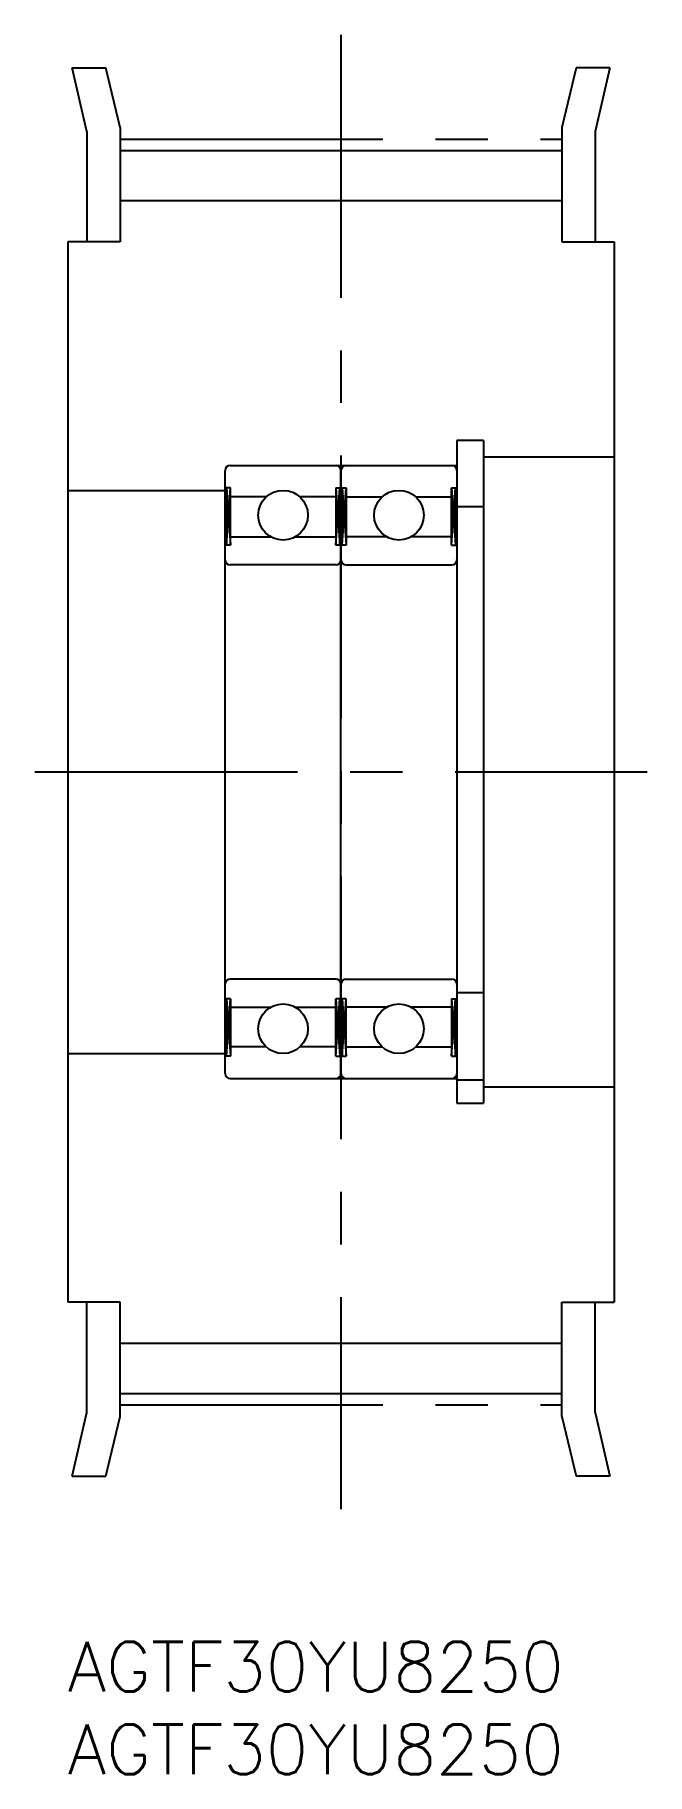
# Model space of a CAD drawing. Extents: x -2 to 35, y -8 to 97.
import ezdxf

# ---------------------------------------------------------------- set-up
doc = ezdxf.new("R2010")
doc.units = 0
doc.header["$LTSCALE"] = 0.5
doc.linetypes.add('CENTER', pattern=[50.8, 31.75, -6.35, 6.35, -6.35])
for name, color, linetype in [('MSM_CENTER', 1, 'CENTER'), ('MSM_CONTINUOUS', 7, 'CONTINUOUS'), ('MSM_NARROW', 5, 'CONTINUOUS'), ('MSM_PART_NUMBER', 7, 'CONTINUOUS')]:
    doc.layers.add(name, color=color, linetype=linetype)
doc.styles.get("Standard").update_dxf_attribs({"font": 'txt.shx', "height": 3, "bigfont": 'bigfont.shx'})

# ---------------------------------------------------------------- blocks, each defined once
blk = doc.blocks.new('*U4')
at = {"layer": 'MSM_PART_NUMBER'}
blk.add_text('AGTF30YU8250', height=3, dxfattribs=at).set_placement((0, -3))
blk = doc.blocks.new('*U5')
at = {"layer": 'MSM_PART_NUMBER'}
blk.add_text('AGTF30YU8250', height=3, dxfattribs=at).set_placement((0, -8))

msp = doc.modelspace()

# ---------------------------------------------------------------- linework, layer by layer
at = {"layer": 'MSM_CENTER'}
for p, q in [((16.5, 97), (16.5, 8)), ((3.15, 90.69), (29.85, 90.69)), ((-2, 52.5), (35, 52.5)), ((3.15, 14.3), (29.85, 14.3))]:
    msp.add_line(p, q, dxfattribs=at)
at = {"layer": 'MSM_CONTINUOUS'}
for p, q in [((1.15, 91.17), (0.25, 95)), ((0.25, 95), (2.3, 95)), ((3.15, 91.4), (2.3, 95)), ((30.7, 95), (29.85, 91.4)), ((32.75, 95), (30.7, 95)), ((32.75, 95), (31.85, 91.17)), ((3.15, 91.4), (3.15, 84.5)), ((29.85, 91.4), (29.85, 84.5)), ((1.15, 91.17), (1.15, 84.5)), ((31.85, 91.17), (31.85, 84.5)), ((3.15, 90.01), (29.85, 90.01)), ((3.15, 86.99), (29.85, 86.99)), ((0, 84.5), (0, 20.5)), ((3.15, 84.5), (0, 84.5)), ((29.85, 84.5), (33, 84.5)), ((33, 84.5), (33, 20.5)), ((25.1, 72.5), (23.5, 72.5)), ((23.5, 72.5), (23.5, 32.5)), ((25.1, 72.5), (25.1, 32.5)), ((33, 71.5), (25.1, 71.5)), ((9.5, 34.3), (9.5, 70.7)), ((9.8, 71), (23.5, 71)), ((16.5, 34.3), (16.5, 70.7)), ((0, 69.5), (9.5, 69.5)), ((9.82, 69.65), (9.5, 69.65)), ((9.58, 69.65), (9.58, 66.2)), ((9.82, 66.2), (9.82, 69.65)), ((16.18, 69.65), (16.18, 66.2)), ((16.18, 69.65), (16.82, 69.65)), ((16.42, 66.2), (16.42, 69.65)), ((16.58, 66.2), (16.58, 69.65)), ((16.82, 69.65), (16.82, 66.2)), ((23.18, 69.65), (23.5, 69.65)), ((23.18, 66.2), (23.18, 69.65)), ((23.42, 69.65), (23.42, 66.2)), ((11.98, 69.1), (9.82, 69.1)), ((16.18, 69.1), (14.02, 69.1)), ((16.82, 69.1), (18.98, 69.1)), ((21.02, 69.1), (23.18, 69.1)), ((25.1, 68.5), (23.5, 68.5)), ((9.82, 66.2), (9.5, 66.2)), ((9.82, 66.7), (12.25, 66.7)), ((13.75, 66.7), (16.18, 66.7)), ((16.82, 66.2), (16.18, 66.2)), ((19.25, 66.7), (16.82, 66.7)), ((23.18, 66.7), (20.75, 66.7)), ((23.18, 66.2), (23.5, 66.2)), ((16.2, 65), (9.8, 65)), ((16.8, 65), (23.2, 65)), ((16.2, 40), (9.8, 40)), ((16.8, 40), (23.2, 40)), ((25.1, 39.16), (23.5, 39.16)), ((9.82, 38.8), (9.5, 38.8)), ((9.58, 35.35), (9.58, 38.8)), ((9.82, 38.8), (9.82, 35.35)), ((9.82, 38.3), (12.25, 38.3)), ((13.75, 38.3), (16.18, 38.3)), ((16.16, 38.3), (16.18, 38.32)), ((16.18, 35.35), (16.18, 38.8)), ((16.82, 38.8), (16.18, 38.8)), ((16.42, 38.8), (16.42, 35.35)), ((16.58, 38.8), (16.58, 35.35)), ((16.82, 35.35), (16.82, 38.8)), ((16.84, 38.3), (16.82, 38.32)), ((19.25, 38.3), (16.82, 38.3)), ((23.18, 38.3), (20.75, 38.3)), ((23.18, 38.8), (23.18, 35.35)), ((23.18, 38.8), (23.5, 38.8)), ((23.42, 35.35), (23.42, 38.8)), ((11.98, 35.9), (9.82, 35.9)), ((16.18, 35.9), (14.02, 35.9)), ((16.82, 35.9), (18.98, 35.9)), ((21.02, 35.9), (23.18, 35.9)), ((0, 35.5), (9.5, 35.5)), ((9.82, 35.35), (9.5, 35.35)), ((16.18, 35.35), (16.82, 35.35)), ((23.18, 35.35), (23.5, 35.35)), ((9.8, 34), (23.5, 34)), ((23.5, 33.92), (25.1, 33.92)), ((25.1, 33.5), (33, 33.5)), ((23.5, 32.5), (25.1, 32.5)), ((3.15, 20.5), (0, 20.5)), ((1.15, 13.83), (1.15, 20.5)), ((3.15, 13.6), (3.15, 20.5)), ((29.85, 20.5), (33, 20.5)), ((29.85, 13.6), (29.85, 20.5)), ((31.85, 13.83), (31.85, 20.5)), ((3.15, 18.01), (29.85, 18.01)), ((3.15, 14.99), (29.85, 14.99)), ((0.25, 10), (1.15, 13.83)), ((31.85, 13.83), (32.75, 10)), ((2.3, 10), (3.15, 13.6)), ((29.85, 13.6), (30.7, 10)), ((0.25, 10), (2.3, 10)), ((32.75, 10), (30.7, 10))]:
    msp.add_line(p, q, dxfattribs=at)
for centre in [(13, 68), (20, 68), (13, 37), (20, 37)]:
    msp.add_circle(centre, 1.5, dxfattribs=at)
for centre, start, end in [((9.8, 70.7), 90, 180), ((16.2, 70.7), 0, 90), ((16.8, 70.7), 90, 180), ((23.2, 70.7), 0, 90), ((9.8, 65.3), 180, 270), ((16.2, 65.3), 270, 0), ((16.8, 65.3), 180, 270), ((23.2, 65.3), 270, 0), ((9.8, 39.7), 90, 180), ((16.2, 39.7), 0, 90), ((16.8, 39.7), 90, 180), ((23.2, 39.7), 0, 90), ((9.8, 34.3), 180, 270), ((16.2, 34.3), 270, 0), ((16.8, 34.3), 180, 270), ((23.2, 34.3), 270, 0)]:
    msp.add_arc(centre, 0.3, start, end, dxfattribs=at)
at = {"layer": 'MSM_NARROW'}
for p, q in [((9.58, 69.65), (9.82, 66.2)), ((9.58, 66.2), (9.82, 69.65)), ((16.18, 69.65), (16.42, 66.2)), ((16.18, 66.2), (16.42, 69.65)), ((16.58, 69.65), (16.82, 66.2)), ((16.58, 66.2), (16.82, 69.65)), ((23.18, 69.65), (23.42, 66.2)), ((23.18, 66.2), (23.42, 69.65)), ((9.58, 38.8), (9.82, 35.35)), ((9.58, 35.35), (9.82, 38.8)), ((16.18, 38.8), (16.42, 35.35)), ((16.18, 35.35), (16.42, 38.8)), ((16.58, 38.8), (16.82, 35.35)), ((16.58, 35.35), (16.82, 38.8)), ((23.18, 38.8), (23.42, 35.35)), ((23.18, 35.35), (23.42, 38.8))]:
    msp.add_line(p, q, dxfattribs=at)

# ---------------------------------------------------------------- block references
at = {"layer": 'MSM_CONTINUOUS'}
for name in ['*U4', '*U5']:
    msp.add_blockref(name, (0, 0), dxfattribs=at)

doc.saveas('drawing.dxf')
